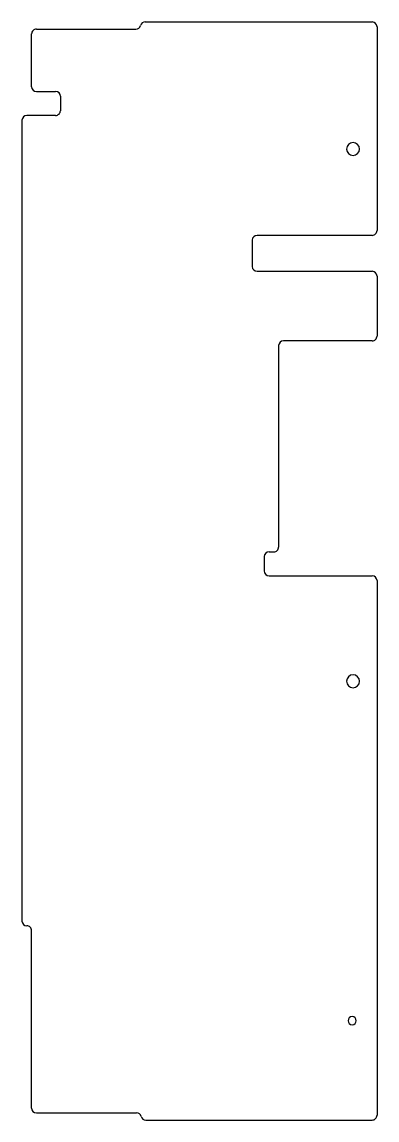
# Model space of a CAD drawing. Extents: x -363 to -215, y -796 to -338.
import ezdxf

# ---------------------------------------------------------------- set-up
doc = ezdxf.new("R2010")
doc.units = 0
doc.layers.add('Shape2DView', color=7, linetype='CONTINUOUS')

msp = doc.modelspace()

# ---------------------------------------------------------------- linework, layer by layer
at = {"layer": 'Shape2DView'}
for p, q in [((-311.276, -337.881), (-216.669, -337.881)), ((-358.649, -364.881), (-358.649, -342.881)), ((-356.649, -340.881), (-315.149, -340.881)), ((-214.669, -339.881), (-214.669, -424.881)), ((-356.649, -366.881), (-348.649, -366.881)), ((-346.649, -368.881), (-346.649, -374.881)), ((-362.669, -378.881), (-362.669, -662.881)), ((-348.649, -376.881), (-360.669, -376.881)), ((-266.669, -428.881), (-266.669, -439.881)), ((-216.669, -426.881), (-264.669, -426.881)), ((-264.669, -441.881), (-216.669, -441.881)), ((-214.669, -443.881), (-214.669, -468.881)), ((-216.669, -470.881), (-253.669, -470.881)), ((-255.669, -472.881), (-255.669, -556.881)), ((-261.669, -560.881), (-261.669, -566.881)), ((-259.669, -558.881), (-257.669, -558.881)), ((-259.669, -568.881), (-216.669, -568.881)), ((-214.669, -570.881), (-214.669, -793.881)), ((-362.669, -662.881), (-362.669, -712.881)), ((-358.669, -790.881), (-358.669, -716.881)), ((-356.669, -792.881), (-314.958, -792.881)), ((-311.085, -795.881), (-216.669, -795.881))]:
    msp.add_line(p, q, dxfattribs=at)
for centre, major_axis, start_param, end_param in [((-311.276, -339.881), (0, 2), 0.0000002, 1.31812), ((-216.669, -339.881), (0, 2), 4.71239, 0.0000002), ((-356.649, -342.881), (0, 2), 0.0000002, 1.5708), ((-315.149, -338.881), (0, -2), -6.28319, -4.96507), ((-356.649, -364.881), (0, -2), -1.5708, -6.28319), ((-348.649, -368.881), (0, 2), 4.71239, 0.0000002), ((-348.649, -374.881), (0, 2), 3.14159, 4.71239), ((-360.669, -378.881), (0, -2), -3.14159, -1.5708), ((-224.669, -390.881), (0, 2.7), 0, 6.28318), ((-216.669, -424.881), (0, 2), 3.14159, 4.71239), ((-264.669, -428.881), (0, -2), -3.14159, -1.5708), ((-264.669, -439.881), (0, -2), -1.5708, -6.28319), ((-216.669, -443.881), (0, 2), 4.71239, 0.0000002), ((-253.669, -472.881), (0, -2), -3.14159, -1.5708), ((-216.669, -468.881), (0, 2), 3.14159, 4.71239), ((-257.669, -556.881), (0, 2), 3.14159, 4.71239), ((-259.669, -560.881), (0, -2), -3.14159, -1.5708), ((-259.669, -566.881), (0, -2), -1.5708, -6.28319), ((-216.669, -570.881), (0, 2), 4.71239, 0.0000002), ((-224.669, -612.881), (0, 2.7), 0, 6.28318), ((-360.669, -712.881), (0, 2), 1.5708, 3.14159), ((-360.669, -716.881), (0, -2), -4.71239, -3.14159), ((-225.048, -754.435), (0, -1.7), 0, 6.28318), ((-356.669, -790.881), (0, -2), -1.5708, -6.28319), ((-314.958, -794.881), (0, -2), -4.45971, -3.14159), ((-311.085, -793.881), (0, 2), 1.82348, 3.14159), ((-216.669, -793.881), (0, 2), 3.14159, 4.71239)]:
    msp.add_ellipse(centre, major_axis=major_axis, ratio=1, start_param=start_param, end_param=end_param, dxfattribs=at)

doc.saveas('drawing.dxf')
